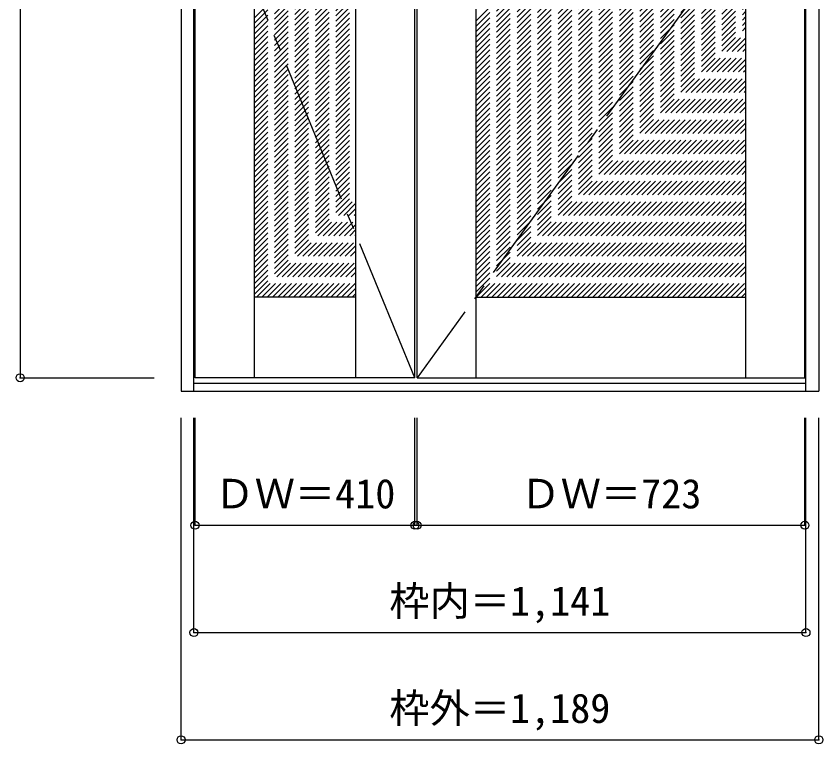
# Model space of a CAD drawing. Units: millimetres, scale not verified. Extents: x -898 to 686, y -1613 to 1092.
# Drawn here: x -818 to 686, y -1613 to -256 of the extents above; entities that cross this region are included whole.
import ezdxf
from ezdxf.enums import TextEntityAlignment as Align

# ---------------------------------------------------------------- set-up
doc = ezdxf.new("R2010")
doc.units = ezdxf.units.MM
doc.header["$LTSCALE"] = 30
doc.header["$PDMODE"] = 32
doc.header["$PDSIZE"] = 15
doc.linetypes.add('CHAIN2', pattern=[12, 9, -1, 1, -1])
doc.linetypes.add('DASHED1', pattern=[1.8, 1.2, -0.6])
doc.layers.add('0-0', color=4, linetype='DASHED1')
doc.layers.add('0-1_寸法', color=7, linetype='Continuous')
doc.styles.add('ＭＳ ゴシック', font='')
doc.styles.get('ＭＳ ゴシック').set_extended_font_data('MS Gothic')

msp = doc.modelspace()

# ---------------------------------------------------------------- linework, layer by layer
at = {"layer": '0-0', "color": 3, "linetype": 'Continuous'}
for p, q in [((-510.98, 1091.63), (-510.98, -955.37)), ((-486.98, -955.37), (-486.98, 1091.63)), ((654.02, -955.37), (654.02, 1091.63)), ((678.02, 1091.63), (678.02, -955.37)), ((-484.98, -930.37), (-484.98, 1064.63)), ((-374.98, 1064.63), (-374.98, -930.37)), ((-184.98, -930.37), (-184.98, 1064.63)), ((-74.98, -930.37), (-74.98, 1064.63)), ((-70.98, -930.37), (-70.98, 1064.63)), ((39.02, -930.37), (39.02, 1064.63)), ((542.02, -930.37), (542.02, 1064.63)), ((652.02, -930.37), (652.02, 1064.63)), ((-184.98, -780.37), (-374.98, -780.37)), ((39.02, -780.37), (542.02, -780.37)), ((-74.98, -930.37), (-484.98, -930.37)), ((-70.98, -930.37), (652.02, -930.37)), ((-486.98, -940.37), (654.02, -940.37)), ((-510.98, -955.37), (678.02, -955.37))]:
    msp.add_line(p, q, dxfattribs=at)
at = {"layer": '0-0'}
for p, q in [((39.02, -265.19), (542.02, 237.81)), ((39.02, -275.09), (542.02, 227.91)), ((39.02, -284.99), (542.02, 218.01)), ((39.02, -294.89), (542.02, 208.11)), ((39.02, -304.79), (542.02, 198.21)), ((39.02, -314.69), (542.02, 188.31)), ((39.02, -324.59), (542.02, 178.41)), ((39.02, -334.49), (542.02, 168.51)), ((39.02, -344.39), (542.02, 158.61)), ((39.02, -354.29), (542.02, 148.71)), ((39.02, -364.19), (542.02, 138.81)), ((39.02, -374.09), (542.02, 128.91)), ((39.02, -383.99), (542.02, 119.01)), ((39.02, -393.89), (542.02, 109.11)), ((39.02, -403.79), (542.02, 99.21)), ((39.02, -413.69), (542.02, 89.31)), ((39.02, -423.59), (542.02, 79.41)), ((39.02, -433.49), (542.02, 69.51)), ((39.02, -443.39), (542.02, 59.61)), ((39.02, -453.29), (542.02, 49.71)), ((39.02, -463.18), (542.02, 39.82)), ((39.02, -473.08), (542.02, 29.92)), ((39.02, -482.98), (542.02, 20.02)), ((39.02, -492.88), (542.02, 10.12)), ((39.02, -502.78), (542.02, 0.22)), ((39.02, -512.68), (542.02, -9.68)), ((39.02, -522.58), (542.02, -19.58)), ((39.02, -532.48), (542.02, -29.48)), ((39.02, -542.38), (542.02, -39.38)), ((39.02, -552.28), (542.02, -49.28)), ((39.02, -562.18), (542.02, -59.18)), ((-374.98, -260.22), (-184.98, -70.22)), ((39.02, -572.08), (542.02, -69.08)), ((-374.98, -270.12), (-184.98, -80.12)), ((-374.98, -280.02), (-184.98, -90.02)), ((39.02, -581.98), (542.02, -78.98)), ((39.02, -591.88), (542.02, -88.88)), ((-374.98, -289.92), (-184.98, -99.92)), ((39.02, -601.78), (542.02, -98.78)), ((-374.98, -299.82), (-184.98, -109.82)), ((-374.98, -309.72), (-184.98, -119.72)), ((39.02, -611.68), (542.02, -108.68)), ((39.02, -621.58), (542.02, -118.58)), ((-374.98, -319.61), (-184.98, -129.61)), ((39.02, -631.48), (542.02, -128.48)), ((-374.98, -329.51), (-184.98, -139.51)), ((-374.98, -339.41), (-184.98, -149.41)), ((39.02, -641.38), (542.02, -138.38)), ((39.02, -651.28), (542.02, -148.28)), ((-374.98, -349.31), (-184.98, -159.31)), ((39.02, -661.17), (542.02, -158.17)), ((-374.98, -359.21), (-184.98, -169.21)), ((-374.98, -369.11), (-184.98, -179.11)), ((39.02, -671.07), (542.02, -168.07)), ((39.02, -680.97), (542.02, -177.97)), ((-374.98, -379.01), (-184.98, -189.01)), ((39.02, -690.87), (542.02, -187.87)), ((-374.98, -388.91), (-184.98, -198.91)), ((-374.98, -398.81), (-184.98, -208.81)), ((39.02, -700.77), (542.02, -197.77)), ((39.02, -710.67), (542.02, -207.67)), ((-374.98, -408.71), (-184.98, -218.71)), ((39.02, -720.57), (542.02, -217.57)), ((-374.98, -418.61), (-184.98, -228.61)), ((-374.98, -428.51), (-184.98, -238.51)), ((39.02, -730.47), (542.02, -227.47)), ((39.02, -740.37), (542.02, -237.37)), ((-374.98, -438.41), (-184.98, -248.41)), ((39.02, -750.27), (542.02, -247.27)), ((-374.98, -448.31), (-184.98, -258.31)), ((-374.98, -458.21), (-184.98, -268.21)), ((39.02, -760.17), (542.02, -257.17)), ((39.02, -770.07), (542.02, -267.07)), ((-374.98, -468.11), (-184.98, -278.11)), ((39.02, -779.97), (542.02, -276.97)), ((-374.98, -478.01), (-184.98, -288.01)), ((-374.98, -487.91), (-184.98, -297.91)), ((48.52, -780.37), (542.02, -286.87)), ((58.42, -780.37), (542.02, -296.77)), ((-374.98, -497.81), (-184.98, -307.81)), ((68.32, -780.37), (542.02, -306.67)), ((-374.98, -507.71), (-184.98, -317.71)), ((-374.98, -517.6), (-184.98, -327.6)), ((78.22, -780.37), (542.02, -316.57)), ((88.12, -780.37), (542.02, -326.47)), ((-374.98, -527.5), (-184.98, -337.5)), ((98.02, -780.37), (542.02, -336.37)), ((-374.98, -537.4), (-184.98, -347.4)), ((-374.98, -547.3), (-184.98, -357.3)), ((107.92, -780.37), (542.02, -346.27)), ((117.81, -780.37), (542.02, -356.16)), ((-374.98, -557.2), (-184.98, -367.2)), ((127.71, -780.37), (542.02, -366.06)), ((137.61, -780.37), (542.02, -375.96)), ((-374.98, -567.1), (-184.98, -377.1)), ((-374.98, -577), (-184.98, -387)), ((147.51, -780.37), (542.02, -385.86)), ((-374.98, -586.9), (-184.98, -396.9)), ((157.41, -780.37), (542.02, -395.76)), ((167.31, -780.37), (542.02, -405.66)), ((-374.98, -596.8), (-184.98, -406.8)), ((-374.98, -606.7), (-184.98, -416.7)), ((177.21, -780.37), (542.02, -415.56)), ((-374.98, -616.6), (-184.98, -426.6)), ((187.11, -780.37), (542.02, -425.46)), ((197.01, -780.37), (542.02, -435.36)), ((-374.98, -626.5), (-184.98, -436.5)), ((-374.98, -636.4), (-184.98, -446.4)), ((206.91, -780.37), (542.02, -445.26)), ((-374.98, -646.3), (-184.98, -456.3)), ((-374.98, -656.2), (-184.98, -466.2)), ((216.81, -780.37), (542.02, -455.16)), ((226.71, -780.37), (542.02, -465.06)), ((-374.98, -666.1), (-184.98, -476.1)), ((236.61, -780.37), (542.02, -474.96)), ((-374.98, -676), (-184.98, -486)), ((-374.98, -685.9), (-184.98, -495.9)), ((246.51, -780.37), (542.02, -484.86)), ((256.41, -780.37), (542.02, -494.76)), ((-374.98, -695.8), (-184.98, -505.8)), ((266.31, -780.37), (542.02, -504.66)), ((-374.98, -705.7), (-184.98, -515.7)), ((-374.98, -715.59), (-184.98, -525.59)), ((276.21, -780.37), (542.02, -514.56)), ((286.11, -780.37), (542.02, -524.46)), ((-374.98, -725.49), (-184.98, -535.49)), ((296.01, -780.37), (542.02, -534.36)), ((-374.98, -735.39), (-184.98, -545.39)), ((-374.98, -745.29), (-184.98, -555.29)), ((305.9, -780.37), (542.02, -544.26)), ((315.8, -780.37), (542.02, -554.15)), ((-374.98, -755.19), (-184.98, -565.19)), ((325.7, -780.37), (542.02, -564.05)), ((-374.98, -765.09), (-184.98, -575.09)), ((-374.98, -774.99), (-184.98, -584.99)), ((335.6, -780.37), (542.02, -573.95)), ((345.5, -780.37), (542.02, -583.85)), ((-370.46, -780.37), (-184.98, -594.89)), ((355.4, -780.37), (542.02, -593.75)), ((-360.56, -780.37), (-184.98, -604.79)), ((-350.66, -780.37), (-184.98, -614.69)), ((365.3, -780.37), (542.02, -603.65)), ((375.2, -780.37), (542.02, -613.55)), ((-340.76, -780.37), (-184.98, -624.59)), ((385.1, -780.37), (542.02, -623.45)), ((-330.86, -780.37), (-184.98, -634.49)), ((-320.96, -780.37), (-184.98, -644.39)), ((395, -780.37), (542.02, -633.35)), ((404.9, -780.37), (542.02, -643.25)), ((-311.06, -780.37), (-184.98, -654.29)), ((414.8, -780.37), (542.02, -653.15)), ((-301.16, -780.37), (-184.98, -664.19)), ((-291.26, -780.37), (-184.98, -674.09)), ((424.7, -780.37), (542.02, -663.05)), ((434.6, -780.37), (542.02, -672.95)), ((-281.36, -780.37), (-184.98, -683.99)), ((444.5, -780.37), (542.02, -682.85)), ((-271.46, -780.37), (-184.98, -693.89)), ((-261.56, -780.37), (-184.98, -703.79)), ((454.4, -780.37), (542.02, -692.75)), ((464.3, -780.37), (542.02, -702.65)), ((-251.67, -780.37), (-184.98, -713.69)), ((474.2, -780.37), (542.02, -712.55)), ((-241.77, -780.37), (-184.98, -723.58)), ((-231.87, -780.37), (-184.98, -733.48)), ((484.1, -780.37), (542.02, -722.45)), ((494, -780.37), (542.02, -732.35)), ((-221.97, -780.37), (-184.98, -743.38)), ((503.89, -780.37), (542.02, -742.24)), ((-212.07, -780.37), (-184.98, -753.28)), ((-202.17, -780.37), (-184.98, -763.18)), ((513.79, -780.37), (542.02, -752.14)), ((523.69, -780.37), (542.02, -762.04)), ((-192.27, -780.37), (-184.98, -773.08)), ((533.59, -780.37), (542.02, -771.94))]:
    msp.add_line(p, q, dxfattribs=at)
at = {"layer": '0-0', "color": 7, "linetype": 'CHAIN2'}
for points in [[(-74.98, -930.37), (-484.98, 67.13), (-74.98, 1064.63)], [(-70.98, 1064.63), (652.02, 67.13), (-70.98, -930.37)]]:
    msp.add_lwpolyline(points, dxfattribs=at)
at = {"layer": '0-1_寸法', "color": 4}
for p, q in [((-810.98, 1064.63), (-810.98, -930.37)), ((-810.98, -930.37), (-560.98, -930.37)), ((-510.98, -1605.37), (-510.98, -1005.37)), ((-486.98, -1405.37), (-486.98, -1005.37)), ((-484.98, -1205.37), (-484.98, -1005.37)), ((-74.98, -1205.37), (-74.98, -1005.37)), ((652.02, -1205.37), (652.02, -1005.37)), ((654.02, -1405.37), (654.02, -1005.37)), ((678.02, -1605.37), (678.02, -1005.37)), ((-70.98, -1205.37), (652.02, -1205.37)), ((-486.98, -1405.37), (654.02, -1405.37)), ((-510.98, -1605.37), (678.02, -1605.37))]:
    msp.add_line(p, q, dxfattribs=at)
msp.add_lwpolyline([(-484.98, -1205.37), (-74.98, -1205.37), (-70.98, -1205.37), (-70.98, -1005.37)], dxfattribs=at)
at = {"layer": '0-1_寸法'}
for p in [(-810.98, -930.37), (-484.98, -1205.37), (-74.98, -1205.37), (-70.98, -1205.37), (652.02, -1205.37), (-486.98, -1405.37), (654.02, -1405.37), (-510.98, -1605.37), (678.02, -1605.37)]:
    msp.add_point(p, dxfattribs=at)

# ---------------------------------------------------------------- texts
at = {"layer": '0-1_寸法', "style": 'ＭＳ ゴシック'}
for s, p in [('ＤＷ＝410', (-448.73, -1190.37)), ('ＤＷ＝723', (121.77, -1190.37)), ('枠内＝1,141', (-122.73, -1390.37)), ('枠外＝1,189', (-122.73, -1590.37))]:
    msp.add_text(s, height=54.99, dxfattribs=at).set_placement(p, align=Align.BOTTOM_LEFT)

doc.saveas('drawing.dxf')
